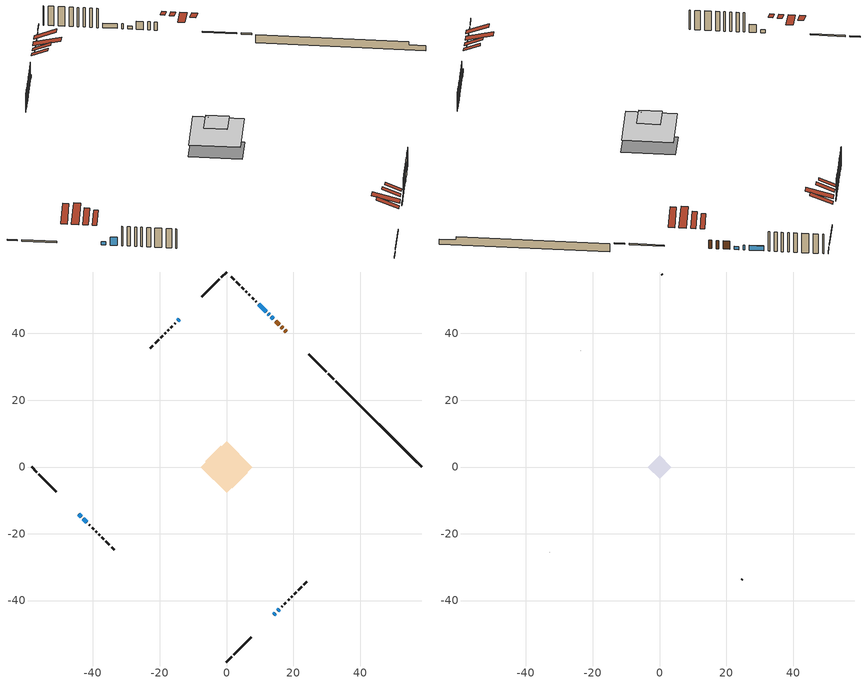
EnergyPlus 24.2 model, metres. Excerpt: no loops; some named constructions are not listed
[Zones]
conditioned space
 floor adiabatic (AdiabaticFloorConstruction): -7.77,0 0,7.77 7.77,0 0,-7.77 z3.2
 floor foundation (Slab1 construction): -6.41,1.77 -1.77,6.41 6.41,-1.77 1.77,-6.41 z-1.3
 wall outside (RimJoist1 construction): 0,-58.4 1.57,-56.83 / -58.4,0 -56.83,-1.57 / 0,58.4 -1.57,56.83 / 32.1,26.3 30.53,27.87 z0.76:1.06
 wall outside (RimJoist2 construction): 2.23,-56.18 7.47,-50.93 / -56.18,-2.23 -50.93,-7.47 / -2.23,56.18 -7.47,50.93 / 29.87,28.53 24.63,33.78 z0.76:1.06
 wall outside (AdiabaticWallConstruction 1): 17.9,40.51 17.45,40.95 / 16.8,41.61 16.42,41.99 / 15.76,42.64 14.73,43.67 z0.76:2.79
 wall outside (AdiabaticWallConstruction): 14.08,44.33 13.39,45.01 / -44.2,-14.2 -43.52,-14.89 z0.76:1.52; -14.2,44.2 -14.67,43.73 z0.76:1.42; -42.86,-15.54 -41.78,-16.62 z0.76:2.79; 12.74,45.67 12.52,45.88 / 11.86,46.54 9.63,48.77 z0.76:1.98; 14.2,-44.2 14.64,-43.77 z0.76:1.68; 15.29,-43.11 15.83,-42.57 z0.76:1.88
 wall outside (Wall1 construction): 16.49,-41.92 16.7,-41.7 / -41.13,-17.28 -40.91,-17.49 / -15.33,43.07 -15.54,42.86 / 8.98,49.43 8.76,49.64 z0.76:5.64
 wall outside (Wall2 construction): 17.36,-41.04 17.81,-40.59 / -40.25,-18.15 -39.8,-18.6 / -16.2,42.2 -16.65,41.75 / 8.11,50.3 7.66,50.75 z0.76:5.64
 wall outside (Wall3 construction): 18.47,-39.94 18.75,-39.65 / -39.15,-19.26 -38.86,-19.54 / -17.31,41.1 -17.59,40.81 / 7,51.4 6.71,51.69 z0.76:5.64
 wall outside (Wall4 construction): 19.41,-38.99 19.63,-38.77 / -38.2,-20.2 -37.98,-20.42 / -18.25,40.15 -18.47,39.93 / 6.06,52.35 5.83,52.57 z0.76:5.64
 wall outside (Wall5 construction): 20.29,-38.12 20.85,-37.55 / -37.32,-21.08 -36.76,-21.64 / -19.13,39.27 -19.7,38.71 / 5.18,53.23 4.61,53.79 z0.76:5.64
 wall outside (Wall6 construction): 21.51,-36.89 22.55,-35.85 / -36.1,-22.3 -35.06,-23.34 / -20.35,38.05 -21.39,37.01 / 3.95,54.45 2.92,55.49 z0.76:5.64
 wall outside (Wall7 construction): 23.21,-35.2 24.02,-34.38 / -34.41,-24 -33.59,-24.81 / -22.05,36.36 -22.87,35.54 / 2.26,56.14 1.44,56.96 z0.76:5.64
 wall foundation (FoundationWall1 construction): 32.76,25.65,-1.3 32.76,25.65,0.76 55.84,2.56,0.76 55.84,2.56,-0.05 58.4,0,-0.05 58.4,0,-1.3
 window (WindowConstruction): 14.08,44.33 13.39,45.01 z0.76:1.52
 window (WindowConstruction 1): -44.2,-14.2 -43.52,-14.89 z0.76:1.52
 window (WindowConstruction 2): -14.2,44.2 -14.67,43.73 z0.76:1.42
 window (WindowConstruction 3): -42.86,-15.54 -41.78,-16.62 z0.76:2.79
 window (WindowConstruction 6): 12.74,45.67 12.52,45.88 z0.76:1.98
 window (WindowConstruction 7): 14.2,-44.2 14.64,-43.77 z0.76:1.67
 window (WindowConstruction 4): 11.86,46.54 9.63,48.77 z0.76:1.98
 window (WindowConstruction 5): 15.29,-43.11 15.83,-42.57 z0.76:1.88
 door (Door): 17.9,40.51 17.45,40.95 z0.76:2.79
 door (Door 1): 16.79,41.61 16.42,41.99 z0.76:2.79
 door (Door 2): 15.76,42.64 14.73,43.67 z0.76:2.79
 ceiling adiabatic (AdiabaticFloorConstruction): 0,-7.77 7.77,0 0,7.77 -7.77,0 z3.2
 roof outside (Roof4 construction): 12.22,-46.19,5.64 9.4,-43.37,7.29 8.64,-44.14,7.29 11.45,-46.95,5.64; -46.19,-12.22,5.64 -43.37,-9.4,7.29 -44.14,-8.64,7.29 -46.95,-11.45,5.64; -12.22,46.19,5.64 -9.4,43.37,7.29 -8.64,44.14,7.29 -11.45,46.95,5.64; 19.88,38.52,5.64 17.07,35.71,7.29 17.83,34.95,7.29 20.64,37.76,5.64
 roof outside (Roof5 construction): 13.55,-44.86,5.64 11.06,-42.37,7.1 10.39,-43.04,7.1 12.87,-45.53,5.64; -44.86,-13.55,5.64 -42.37,-11.06,7.1 -43.04,-10.39,7.1 -45.53,-12.87,5.64; -13.55,44.86,5.64 -11.06,42.37,7.1 -10.39,43.04,7.1 -12.87,45.53,5.64; 18.55,39.85,5.64 16.06,37.36,7.1 16.74,36.69,7.1 19.23,39.18,5.64
attic - vented
 floor to conditioned space (Floor1 construction Reversed): -3.54,0 0,3.54 3.54,0 0,-3.54 z5.64
 floor to conditioned space (Floor2 construction Reversed): -2.64,0 0,2.64 2.64,0 0,-2.64 z5.64
 floor to conditioned space (Floor3 construction Reversed): -3.39,0 0,3.39 3.39,0 0,-3.39 z5.64
 wall outside (Wall8 construction): 24.68,-33.72 24.81,-33.59 / -32.93,-25.47 -32.8,-25.6 / -23.52,34.88 -23.65,34.75 / 0.78,57.62 0.66,57.75 z0.76:5.64
 roof outside (Roof1 construction): 9.05,-49.35,5.64 5.65,-45.95,7.64 4.73,-46.87,7.64 8.13,-50.28,5.64; -49.35,-9.05,5.64 -45.95,-5.65,7.64 -46.87,-4.73,7.64 -50.28,-8.13,5.64; -9.05,49.35,5.64 -5.65,45.95,7.64 -4.73,46.87,7.64 -8.13,50.28,5.64; 23.05,35.35,5.64 19.65,31.95,7.64 20.57,31.03,7.64 23.97,34.43,5.64
 roof outside (Roof2 construction): 10.8,-47.61,5.64 6.56,-43.37,7.13 5.47,-44.46,7.13 9.71,-48.7,5.64; -47.61,-10.8,5.64 -43.37,-6.56,7.13 -44.46,-5.47,7.13 -48.7,-9.71,5.64; -10.8,47.61,5.64 -6.56,43.37,7.13 -5.47,44.46,7.13 -9.71,48.7,5.64; 21.3,37.1,5.64 17.07,32.87,7.13 18.16,31.78,7.13 22.39,36.01,5.64
[Material] Roughness=Rough; Thermal Absorptance=0.9
Name | Thickness {m} | Conductivity {W/m-K} | Density {kg/m3} | Specific Heat {J/kg-K} | Solar Absorptance | Visible Absorptance
ceiling loosefill ins | 0.0846667 | 0.0480833 | 16.02 | 1046.75 | 0.7 | 0.7
ceiling loosefill ins 1 | 0.254 | 0.0480833 | 16.02 | 1046.75 | 0.7 | 0.7
ceiling stud and cavity | 0.1397 | 0.0937792 | 65.682 | 1177.47 | 0.7 | 0.7
ceiling stud and cavity 1 | 0.1397 | 0.100938 | 65.682 | 1177.47 | 0.7 | 0.7
ceiling stud and cavity 2 | 0.1397 | 0.367297 | 65.682 | 1177.47 | 0.7 | 0.7
gypsum board | 0.0127 | 0.160291 | 801 | 837.4 | 0.6 | 0.6
[Construction]
Floor1 construction: ceiling loosefill ins, ceiling stud and cavity, gypsum board
Floor2 construction: ceiling loosefill ins, ceiling stud and cavity 1, gypsum board
Floor3 construction: ceiling loosefill ins 1, ceiling stud and cavity 2, gypsum board
[EnergyManagementSystem:Program]
component_loads_program: Set loads_htg_walls = 0; Set loads_htg_rim_joists = 0; Set loads_htg_foundation_walls = 0; Set loads_htg_floors = 0; Set loads_htg_slabs = 0; Set loads_htg_ceilings = 0; Set loads_htg_roofs = 0; Set loads_htg_windows_conduction = 0; Set loads_htg_windows_solar = 0; Set loads_htg_doors = 0; Set loads_htg_skylights_conduction = 0; Set loads_htg_skylights_solar = 0; Set loads_htg_internal_mass = 0; Set loads_htg_intgains = 0; Set loads_htg_lighting = 0; Set loads_htg_infil = 0; Set loads_htg_mechvent = 0; Set loads_htg_natvent = 0; Set loads_htg_whf = 0; Set loads_htg_ducts = 0; Set loads_clg_walls = 0; Set loads_clg_rim_joists = 0; Set loads_clg_foundation_walls = 0; Set loads_clg_floors = 0; Set loads_clg_slabs = 0; Set loads_clg_ceilings = 0; Set loads_clg_roofs = 0; Set loads_clg_windows_conduction = 0; Set loads_clg_windows_solar = 0; Set loads_clg_doors = 0; Set loads_clg_skylights_conduction = 0; Set loads_clg_skylights_solar = 0; Set loads_clg_internal_mass = 0; Set loads_clg_intgains = 0; Set loads_clg_lighting = 0; Set loads_clg_infil = 0; Set loads_clg_mechvent = 0; Set loads_clg_natvent = 0; Set loads_clg_whf = 0; Set loads_clg_ducts = 0; Set hr_walls = 0; Set hr_walls = hr_walls + s_conv_23 + s_ig_23 + s_sol_23 + s_lgt_23 + s_surf_23; Set hr_walls = hr_walls + s_conv_24 + s_ig_24 + s_sol_24 + s_lgt_24 + s_surf_24; Set hr_walls = hr_walls + s_conv_25 + s_ig_25 + s_sol_25 + s_lgt_25 + s_surf_25; Set hr_walls = hr_walls + s_conv_26 + s_ig_26 + s_sol_26 + s_lgt_26 + s_surf_26; Set hr_walls = hr_walls + s_conv_27 + s_ig_27 + s_sol_27 + s_lgt_27 + s_surf_27; Set hr_walls = hr_walls + s_conv_28 + s_ig_28 + s_sol_28 + s_lgt_28 + s_surf_28; Set hr_walls = hr_walls + s_conv_29 + s_ig_29 + s_sol_29 + s_lgt_29 + s_surf_29; Set hr_walls = hr_walls + s_conv_30 + s_ig_30 + s_sol_30 + s_lgt_30 + s_surf_30; Set hr_walls = hr_walls + s_conv_31 + s_ig_31 + s_sol_31 + s_lgt_31 + s_surf_31; Set hr_walls = hr_walls + s_conv_32 + s_ig_32 + s_sol_32 + s_lgt_32 + s_surf_32; Set hr_walls = hr_walls + s_conv_33 + s_ig_33 + s_sol_33 + s_lgt_33 + s_surf_33; Set hr_walls = hr_walls + s_conv_34 + s_ig_34 + s_sol_34 + s_lgt_34 + s_surf_34; Set hr_walls = hr_walls + s_conv_35 + s_ig_35 + s_sol_35 + s_lgt_35 + s_surf_35; Set hr_walls = hr_walls + s_conv_36 + s_ig_36 + s_sol_36 + s_lgt_36 + s_surf_36; Set hr_walls = hr_walls + s_conv_37 + s_ig_37 + s_sol_37 + s_lgt_37 + s_surf_37; Set hr_walls = hr_walls + s_conv_38 + s_ig_38 + s_sol_38 + s_lgt_38 + s_surf_38; Set hr_walls = hr_walls + s_conv_39 + s_ig_39 + s_sol_39 + s_lgt_39 + s_surf_39; Set hr_walls = hr_walls + s_conv_40 + s_ig_40 + s_sol_40 + s_lgt_40 + s_surf_40; Set hr_walls = hr_walls + s_conv_41 + s_ig_41 + s_sol_41 + s_lgt_41 + s_surf_41; Set hr_walls = hr_walls + s_conv_42 + s_ig_42 + s_sol_42 + s_lgt_42 + s_surf_42; Set hr_walls = hr_walls + s_conv_43 + s_ig_43 + s_sol_43 + s_lgt_43 + s_surf_43; Set hr_walls = hr_walls + s_conv_44 + s_ig_44 + s_sol_44 + s_lgt_44 + s_surf_44; Set hr_walls = hr_walls + s_conv_45 + s_ig_45 + s_sol_45 + s_lgt_45 + s_surf_45; Set hr_walls = hr_walls + s_conv_46 + s_ig_46 + s_sol_46 + s_lgt_46 + s_surf_46; Set hr_walls = hr_walls + s_conv_47 + s_ig_47 + s_sol_47 + s_lgt_47 + s_surf_47; Set hr_walls = hr_walls + s_conv_48 + s_ig_48 + s_sol_48 + s_lgt_48 + s_surf_48; Set hr_walls = hr_walls + s_conv_49 + s_ig_49 + s_sol_49 + s_lgt_49 + s_surf_49; Set hr_walls = hr_walls + s_conv_50 + s_ig_50 + s_sol_50 + s_lgt_50 + s_surf_50; Set hr_rim_joists = 0; Set hr_rim_joists = hr_rim_joists + s_conv_6 + s_ig_6 + s_sol_6 + s_lgt_6 + s_surf_6; Set hr_rim_joists = hr_rim_joists + s_conv_7 + s_ig_7 + s_sol_7 + s_lgt_7 + s_surf_7; Set hr_rim_joists = hr_rim_joists + s_conv_8 + s_ig_8 + s_sol_8 + s_lgt_8 + s_surf_8; Set hr_rim_joists = hr_rim_joists + s_conv_9 + s_ig_9 + s_sol_9 + s_lgt_9 + s_surf_9; Set hr_rim_joists = hr_rim_joists + s_conv_10 + s_ig_10 + s_sol_10 + s_lgt_10 + s_surf_10; Set hr_rim_joists = hr_rim_joists + s_conv_11 + s_ig_11 + s_sol_11 + s_lgt_11 + s_surf_11; Set hr_rim_joists = hr_rim_joists + s_conv_12 + s_ig_12 + s_sol_12 + s_lgt_12 + s_surf_12; Set hr_rim_joists = hr_rim_joists + s_conv_13 + s_ig_13 + s_sol_13 + s_lgt_13 + s_surf_13; Set hr_foundation_walls = 0; Set hr_foundation_walls = hr_foundation_walls + s_conv_3 + s_ig_3 + s_sol_3 + s_lgt_3 + s_surf_3; Set hr_floors = 0; Set hr_slabs = 0; Set hr_slabs = hr_slabs + s_conv_22 + s_ig_22 + s_sol_22 + s_lgt_22 + s_surf_22; Set hr_ceilings = 0; Set hr_ceilings = hr_ceilings + s_conv + s_ig + s_sol + s_lgt + s_surf; Set hr_ceilings = hr_ceilings + s_conv_1 + s_ig_1 + s_sol_1 + s_lgt_1 + s_surf_1; Set hr_ceilings = hr_ceilings + s_conv_2 + s_ig_2 + s_sol_2 + s_lgt_2 + s_surf_2; Set hr_roofs = 0; Set hr_roofs = hr_roofs + s_conv_14 + s_ig_14 + s_sol_14 + s_lgt_14 + s_surf_14; Set hr_roofs = hr_roofs + s_conv_15 + s_ig_15 + s_sol_15 + s_lgt_15 + s_surf_15; Set hr_roofs = hr_roofs + s_conv_16 + s_ig_16 + s_sol_16 + s_lgt_16 + s_surf_16; Set hr_roofs = hr_roofs + s_conv_17 + s_ig_17 + s_sol_17 + s_lgt_17 + s_surf_17; Set hr_roofs = hr_roofs + s_conv_18 + s_ig_18 + s_sol_18 + s_lgt_18 + s_surf_18; Set hr_roofs = hr_roofs + s_conv_19 + s_ig_19 + s_sol_19 + s_lgt_19 + s_surf_19; Set hr_roofs = hr_roofs + s_conv_20 + s_ig_20 + s_sol_20 + s_lgt_20 + s_surf_20; Set hr_roofs = hr_roofs + s_conv_21 + s_ig_21 + s_sol_21 + s_lgt_21 + s_surf_21; Set hr_windows_conduction = 0; Set hr_windows_conduction = hr_windows_conduction + ss_conv_3; Set hr_windows_conduction = hr_windows_conduction + ss_ig_3; Set hr_windows_conduction = hr_windows_conduction + ss_surf_3; Set hr_windows_conduction = hr_windows_conduction + ss_conv_4; Set hr_windows_conduction = hr_windows_conduction + ss_ig_4; Set hr_windows_conduction = hr_windows_conduction + ss_surf_4; Set hr_windows_conduction = hr_windows_conduction + ss_conv_5; Set hr_windows_conduction = hr_windows_conduction + ss_ig_5; Set hr_windows_conduction = hr_windows_conduction + ss_surf_5; Set hr_windows_conduction = hr_windows_conduction + ss_conv_6; Set hr_windows_conduction = hr_windows_conduction + ss_ig_6; Set hr_windows_conduction = hr_windows_conduction + ss_surf_6; Set hr_windows_conduction = hr_windows_conduction + ss_conv_7; Set hr_windows_conduction = hr_windows_conduction + ss_ig_7; Set hr_windows_conduction = hr_windows_conduction + ss_surf_7; Set hr_windows_conduction = hr_windows_conduction + ss_conv_8; Set hr_windows_conduction = hr_windows_conduction + ss_ig_8; Set hr_windows_conduction = hr_windows_conduction + ss_surf_8; Set hr_windows_conduction = hr_windows_conduction + ss_conv_9; Set hr_windows_conduction = hr_windows_conduction + ss_ig_9; Set hr_windows_conduction = hr_windows_conduction + ss_surf_9; Set hr_windows_conduction = hr_windows_conduction + ss_conv_10; Set hr_windows_conduction = hr_windows_conduction + ss_ig_10; Set hr_windows_conduction = hr_windows_conduction + ss_surf_10; Set hr_windows_solar = 0; Set hr_windows_solar = hr_windows_solar - ss_trans_in * ZoneTimestep * 3600 + ss_back_out * ZoneTimestep * 3600 + ss_trans_out * ZoneTimestep * 3600; Set hr_windows_solar = hr_windows_solar - ss_trans_in_1 * ZoneTimestep * 3600 + ss_back_out_1 * ZoneTimestep * 3600 + ss_trans_out_1 * ZoneTimestep * 3600; Set hr_windows_solar = hr_windows_solar - ss_trans_in_2 * ZoneTimestep * 3600 + ss_back_out_2 * ZoneTimestep * 3600 + ss_trans_out_2 * ZoneTimestep * 3600; Set hr_windows_solar = hr_windows_solar - ss_trans_in_3 * ZoneTimestep * 3600 + ss_back_out_3 * ZoneTimestep * 3600 + ss_trans_out_3 * ZoneTimestep * 3600; Set hr_windows_solar = hr_windows_solar - ss_trans_in_4 * ZoneTimestep * 3600 + ss_back_out_4 * ZoneTimestep * 3600 + ss_trans_out_4 * ZoneTimestep * 3600; Set hr_windows_solar = hr_windows_solar - ss_trans_in_5 * ZoneTimestep * 3600 + ss_back_out_5 * ZoneTimestep * 3600 + ss_trans_out_5 * ZoneTimestep * 3600; Set hr_windows_solar = hr_windows_solar - ss_trans_in_6 * ZoneTimestep * 3600 + ss_back_out_6 * ZoneTimestep * 3600 + ss_trans_out_6 * ZoneTimestep * 3600; Set hr_windows_solar = hr_windows_solar - ss_trans_in_7 * ZoneTimestep * 3600 + ss_back_out_7 * ZoneTimestep * 3600 + ss_trans_out_7 * ZoneTimestep * 3600; Set hr_doors = 0; Set hr_doors = hr_doors + ss_sol; Set hr_doors = hr_doors + ss_lgt; Set hr_doors = hr_doors + ss_conv; Set hr_doors = hr_doors + ss_ig; Set hr_doors = hr_doors + ss_surf; Set hr_doors = hr_doors + ss_sol_1; Set hr_doors = hr_doors + ss_lgt_1; Set hr_doors = hr_doors + ss_conv_1; Set hr_doors = hr_doors + ss_ig_1; Set hr_doors = hr_doors + ss_surf_1; Set hr_doors = hr_doors + ss_sol_2; Set hr_doors = hr_doors + ss_lgt_2; Set hr_doors = hr_doors + ss_conv_2; Set hr_doors = hr_doors + ss_ig_2; Set hr_doors = hr_doors + ss_surf_2; Set hr_skylights_conduction = 0; Set hr_skylights_solar = 0; Set hr_internal_mass = 0; Set hr_internal_mass = hr_internal_mass + s_conv_4 + s_ig_4 + s_sol_4 + s_lgt_4 + s_surf_4; Set hr_internal_mass = hr_internal_mass + s_conv_5 + s_ig_5 + s_sol_5 + s_lgt_5 + s_surf_5; Set hr_internal_mass = hr_internal_mass + im_conv + im_ig + im_sol + im_lgt + im_surf; Set hr_internal_mass = hr_internal_mass + im_conv_1 + im_ig_1 + im_sol_1 + im_lgt_1 + im_surf_1; Set hr_intgains = 0; Set hr_intgains = hr_intgains - ig_ee_conv - ig_ee_rad - ig_ee_conv_1 - ig_ee_rad_1 - ig_ee_conv_2 - ig_ee_rad_2 - ig_ee_conv_3 - ig_ee_rad_3 - ig_ee_conv_4 - ig_ee_rad_4 - ig_ee_conv_5 - ig_ee_rad_5 - ig_ee_conv_6 - ig_ee_rad_6 - ig_oe_conv - ig_oe_rad - ig_oe_conv_1 - ig_oe_rad_1 - ig_oe_conv_2 - ig_oe_rad_2 - ig_oe_conv_3 - ig_oe_rad_3 - ig_oe_conv_4 - ig_oe_rad_4 - ig_ppl_conv - ig_ppl_rad; Set hr_lighting = 0; Set hr_lighting = hr_lighting - ig_lgt_conv - ig_lgt_rad - ig_lgt_vis; Set hr_infil = 0; Set hr_infil = hr_infil - airflow_gain + airflow_loss; Set hr_natvent = 0; Set hr_natvent = hr_natvent - airflow_gain_1 + airflow_loss_1; Set hr_whf = 0; Set hr_whf = hr_whf - airflow_gain_2 + airflow_loss_2; Set hr_mechvent = 0; Set hr_mechvent = hr_mechvent - mv_conv - mv_rad - mv_conv_1 - mv_rad_1 - mv_conv_2 - mv_rad_2 - mv_conv_3 - mv_rad_3 - mv_conv_4 - mv_rad_4 - mv_conv_5 - mv_rad_5; Set hr_ducts = 0; Set hr_intgains = hr_intgains + dhw_loss * (1.0*(1-dhw_rtf) + 1.0*dhw_rtf); Set htg_mode = 0; Set clg_mode = 0; If (htg_load_cond > 0); Set htg_mode = 1.0; ElseIf (clg_load_cond > 0); Set clg_mode = 0.0; Else; Set htg_season = 0; Set clg_season = 0; If ((DayOfYear >= 1) && (DayOfYear <= 365)); Set clg_season = 1; EndIf; If ((DayOfYear >= 1) && (DayOfYear <= 365)); Set htg_season = 1; EndIf; If ((airflow_gain_1 <> 0) || (airflow_loss_1 <> 0)) && (clg_season == 1); Set clg_mode = 0.0; ElseIf ((airflow_gain_2 <> 0) || (airflow_loss_2 <> 0)) && (clg_season == 1); Set clg_mode = 0.0; Else; Set Tmid_setpoint = (htg_sp_s_1 + clg_sp_s_1) / 2; If (tin_s_1 > Tmid_setpoint) && (clg_season == 1); Set clg_mode = 0.0; ElseIf (tin_s_1 < Tmid_setpoint) && (htg_season == 1); Set htg_mode = 1.0; EndIf; EndIf; EndIf; Set loads_htg_walls = loads_htg_walls + (hr_walls * htg_mode * 1); Set loads_htg_rim_joists = loads_htg_rim_joists + (hr_rim_joists * htg_mode * 1); Set loads_htg_foundation_walls = loads_htg_foundation_walls + (hr_foundation_walls * htg_mode * 1); Set loads_htg_floors = loads_htg_floors + (hr_floors * htg_mode * 1); Set loads_htg_slabs = loads_htg_slabs + (hr_slabs * htg_mode * 1); Set loads_htg_ceilings = loads_htg_ceilings + (hr_ceilings * htg_mode * 1); Set loads_htg_roofs = loads_htg_roofs + (hr_roofs * htg_mode * 1); Set loads_htg_windows_conduction = loads_htg_windows_conduction + (hr_windows_conduction * htg_mode * 1); Set loads_htg_windows_solar = loads_htg_windows_solar + (hr_windows_solar * htg_mode * 1); Set loads_htg_doors = loads_htg_doors + (hr_doors * htg_mode * 1); Set loads_htg_skylights_conduction = loads_htg_skylights_conduction + (hr_skylights_conduction * htg_mode * 1); Set loads_htg_skylights_solar = loads_htg_skylights_solar + (hr_skylights_solar * htg_mode * 1); Set loads_htg_internal_mass = loads_htg_internal_mass + (hr_internal_mass * htg_mode * 1); Set loads_htg_intgains = loads_htg_intgains + (hr_intgains * htg_mode * 1); Set loads_htg_lighting = loads_htg_lighting + (hr_lighting * htg_mode * 1); Set loads_htg_infil = loads_htg_infil + (hr_infil * htg_mode * 1); Set loads_htg_mechvent = loads_htg_mechvent + (hr_mechvent * htg_mode * 1); Set loads_htg_natvent = loads_htg_natvent + (hr_natvent * htg_mode * 1); Set loads_htg_whf = loads_htg_whf + (hr_whf * htg_mode * 1); Set loads_htg_ducts = loads_htg_ducts + (hr_ducts * htg_mode * 1); Set loads_clg_walls = loads_clg_walls + (-hr_walls * clg_mode * 1); Set loads_clg_rim_joists = loads_clg_rim_joists + (-hr_rim_joists * clg_mode * 1); Set loads_clg_foundation_walls = loads_clg_foundation_walls + (-hr_foundation_walls * clg_mode * 1); Set loads_clg_floors = loads_clg_floors + (-hr_floors * clg_mode * 1); Set loads_clg_slabs = loads_clg_slabs + (-hr_slabs * clg_mode * 1); Set loads_clg_ceilings = loads_clg_ceilings + (-hr_ceilings * clg_mode * 1); Set loads_clg_roofs = loads_clg_roofs + (-hr_roofs * clg_mode * 1); Set loads_clg_windows_conduction = loads_clg_windows_conduction + (-hr_windows_conduction * clg_mode * 1); Set loads_clg_windows_solar = loads_clg_windows_solar + (-hr_windows_solar * clg_mode * 1); Set loads_clg_doors = loads_clg_doors + (-hr_doors * clg_mode * 1); Set loads_clg_skylights_conduction = loads_clg_skylights_conduction + (-hr_skylights_conduction * clg_mode * 1); Set loads_clg_skylights_solar = loads_clg_skylights_solar + (-hr_skylights_solar * clg_mode * 1); Set loads_clg_internal_mass = loads_clg_internal_mass + (-hr_internal_mass * clg_mode * 1); Set loads_clg_intgains = loads_clg_intgains + (-hr_intgains * clg_mode * 1); Set loads_clg_lighting = loads_clg_lighting + (-hr_lighting * clg_mode * 1); Set loads_clg_infil = loads_clg_infil + (-hr_infil * clg_mode * 1); Set loads_clg_mechvent = loads_clg_mechvent + (-hr_mechvent * clg_mode * 1); Set loads_clg_natvent = loads_clg_natvent + (-hr_natvent * clg_mode * 1); Set loads_clg_whf = loads_clg_whf + (-hr_whf * clg_mode * 1); Set loads_clg_ducts = loads_clg_ducts + (-hr_ducts * clg_mode * 1)
[EnergyManagementSystem:OutputVariable] Type of Data in Variable=Summed; Update Frequency=ZoneTimestep
Name | EMS Variable | EMS Program or Subroutine | Units
loads_clg_rim_joists_annual_outvar; Energy Management System Output Variable 28 | loads_clg_rim_joists | component_loads_program | J
loads_clg_foundation_walls_annual_outvar; Energy Management System Output Variable 29 | loads_clg_foundation_walls | component_loads_program | J
loads_clg_doors_annual_outvar; Energy Management System Output Variable 30 | loads_clg_doors | component_loads_program | J
loads_clg_windows_conduction_annual_outvar; Energy Management System Output Variable 31 | loads_clg_windows_conduction | component_loads_program | J
loads_clg_windows_solar_annual_outvar; Energy Management System Output Variable 32 | loads_clg_windows_solar | component_loads_program | J
loads_clg_skylights_conduction_annual_outvar; Energy Management System Output Variable 33 | loads_clg_skylights_conduction | component_loads_program | J
loads_clg_skylights_solar_annual_outvar; Energy Management System Output Variable 34 | loads_clg_skylights_solar | component_loads_program | J
loads_clg_floors_annual_outvar; Energy Management System Output Variable 35 | loads_clg_floors | component_loads_program | J
loads_clg_slabs_annual_outvar; Energy Management System Output Variable 36 | loads_clg_slabs | component_loads_program | J
loads_clg_internal_mass_annual_outvar; Energy Management System Output Variable 37 | loads_clg_internal_mass | component_loads_program | J
loads_clg_infil_annual_outvar; Energy Management System Output Variable 38 | loads_clg_infil | component_loads_program | J
loads_clg_natvent_annual_outvar; Energy Management System Output Variable 39 | loads_clg_natvent | component_loads_program | J
loads_clg_mechvent_annual_outvar; Energy Management System Output Variable 40 | loads_clg_mechvent | component_loads_program | J
loads_clg_whf_annual_outvar; Energy Management System Output Variable 41 | loads_clg_whf | component_loads_program | J
loads_clg_ducts_annual_outvar; Energy Management System Output Variable 42 | loads_clg_ducts | component_loads_program | J
loads_clg_intgains_annual_outvar; Energy Management System Output Variable 43 | loads_clg_intgains | component_loads_program | J
loads_clg_lighting_annual_outvar; Energy Management System Output Variable 44 | loads_clg_lighting | component_loads_program | J
loads_htg_tot_annual_outvar; Energy Management System Output Variable 1; Energy Management System Output Variable 45 | loads_htg_tot | total_loads_program | J
loads_clg_tot_annual_outvar; Energy Management System Output Variable 2; Energy Management System Output Variable 46 | loads_clg_tot | total_loads_program | J
Energy Management System Output Variable 3 | htg_unmet_hours | unmet_hours_program | hr
Energy Management System Output Variable 4 | clg_unmet_hours | unmet_hours_program | hr
Energy Management System Output Variable 5 | loads_htg_roofs | component_loads_program | J
Energy Management System Output Variable 6 | loads_htg_ceilings | component_loads_program | J
Energy Management System Output Variable 7 | loads_htg_walls | component_loads_program | J
Energy Management System Output Variable 8 | loads_htg_rim_joists | component_loads_program | J
Energy Management System Output Variable 9 | loads_htg_foundation_walls | component_loads_program | J
Energy Management System Output Variable 10 | loads_htg_doors | component_loads_program | J
Energy Management System Output Variable 11 | loads_htg_windows_conduction | component_loads_program | J
Energy Management System Output Variable 12 | loads_htg_windows_solar | component_loads_program | J
Energy Management System Output Variable 13 | loads_htg_skylights_conduction | component_loads_program | J
Energy Management System Output Variable 14 | loads_htg_skylights_solar | component_loads_program | J
Energy Management System Output Variable 15 | loads_htg_floors | component_loads_program | J
Energy Management System Output Variable 16 | loads_htg_slabs | component_loads_program | J
Energy Management System Output Variable 17 | loads_htg_internal_mass | component_loads_program | J
Energy Management System Output Variable 18 | loads_htg_infil | component_loads_program | J
Energy Management System Output Variable 19 | loads_htg_natvent | component_loads_program | J
Energy Management System Output Variable 20 | loads_htg_mechvent | component_loads_program | J
Energy Management System Output Variable 21 | loads_htg_whf | component_loads_program | J
Energy Management System Output Variable 22 | loads_htg_ducts | component_loads_program | J
Energy Management System Output Variable 23 | loads_htg_intgains | component_loads_program | J
Energy Management System Output Variable 24 | loads_htg_lighting | component_loads_program | J
Energy Management System Output Variable 25 | loads_clg_roofs | component_loads_program | J
Energy Management System Output Variable 26 | loads_clg_ceilings | component_loads_program | J
Energy Management System Output Variable 27 | loads_clg_walls | component_loads_program | J
[Schedule:Day:Interval]
interior lighting schedule day: No, 01:00, 0.108182, 04:00, 0.0901515, 05:00, 0.0991667, 06:00, 0.162273, 07:00, 0.270455, 08:00, 0.342576, 10:00, 0.369621, 11:00, 0.351591, 12:00, 0.333561, 13:00, 0.324545, 14:00, 0.31553, 15:00, 0.333561, 16:00, 0.369621, 17:00, 0.450758, 18:00, 0.585985, 19:00, 0.775303, 20:00, 0.955606, 21:00, 0.991667, 22:00, 0.712197, 23:00, 0.360606, 24:00, 0.162273
interior lighting schedule day 1: No, 01:00, 0.100909, 04:00, 0.0840909, 05:00, 0.0925, 06:00, 0.151364, 07:00, 0.252273, 08:00, 0.319545, 10:00, 0.344773, 11:00, 0.327955, 12:00, 0.311136, 13:00, 0.302727, 14:00, 0.294318, 15:00, 0.311136, 16:00, 0.344773, 17:00, 0.420455, 18:00, 0.546591, 19:00, 0.723182, 20:00, 0.891364, 21:00, 0.925, 22:00, 0.664318, 23:00, 0.336364, 24:00, 0.151364
interior lighting schedule day 2: No, 01:00, 0.0927273, 04:00, 0.0772727, 05:00, 0.085, 06:00, 0.139091, 07:00, 0.231818, 08:00, 0.293636, 10:00, 0.316818, 11:00, 0.301364, 12:00, 0.285909, 13:00, 0.278182, 14:00, 0.270455, 15:00, 0.285909, 16:00, 0.316818, 17:00, 0.386364, 18:00, 0.502273, 19:00, 0.664545, 20:00, 0.819091, 21:00, 0.85, 22:00, 0.610455, 23:00, 0.309091, 24:00, 0.139091
interior lighting schedule day 3: No, 01:00, 0.0845455, 04:00, 0.0704545, 05:00, 0.0775, 06:00, 0.126818, 07:00, 0.211364, 08:00, 0.267727, 10:00, 0.288864, 11:00, 0.274773, 12:00, 0.260682, 13:00, 0.253636, 14:00, 0.246591, 15:00, 0.260682, 16:00, 0.288864, 17:00, 0.352273, 18:00, 0.457955, 19:00, 0.605909, 20:00, 0.746818, 21:00, 0.775, 22:00, 0.556591, 23:00, 0.281818, 24:00, 0.126818
interior lighting schedule day 4: No, 01:00, 0.0763636, 04:00, 0.0636364, 05:00, 0.07, 06:00, 0.114545, 07:00, 0.190909, 08:00, 0.241818, 10:00, 0.260909, 11:00, 0.248182, 12:00, 0.235455, 13:00, 0.229091, 14:00, 0.222727, 15:00, 0.235455, 16:00, 0.260909, 17:00, 0.318182, 18:00, 0.413636, 19:00, 0.547273, 20:00, 0.674545, 21:00, 0.7, 22:00, 0.502727, 23:00, 0.254545, 24:00, 0.114545
interior lighting schedule day 5: No, 01:00, 0.0727273, 04:00, 0.0606061, 05:00, 0.0666667, 06:00, 0.109091, 07:00, 0.181818, 08:00, 0.230303, 10:00, 0.248485, 11:00, 0.236364, 12:00, 0.224242, 13:00, 0.218182, 14:00, 0.212121, 15:00, 0.224242, 16:00, 0.248485, 17:00, 0.30303, 18:00, 0.393939, 19:00, 0.521212, 20:00, 0.642424, 21:00, 0.666667, 22:00, 0.478788, 23:00, 0.242424, 24:00, 0.109091
interior lighting schedule day 6: No, 01:00, 0.0745455, 04:00, 0.0621212, 05:00, 0.0683333, 06:00, 0.111818, 07:00, 0.186364, 08:00, 0.236061, 10:00, 0.254697, 11:00, 0.242273, 12:00, 0.229848, 13:00, 0.223636, 14:00, 0.217424, 15:00, 0.229848, 16:00, 0.254697, 17:00, 0.310606, 18:00, 0.403788, 19:00, 0.534242, 20:00, 0.658485, 21:00, 0.683333, 22:00, 0.490758, 23:00, 0.248485, 24:00, 0.111818
interior lighting schedule day 7: No, 01:00, 0.08, 04:00, 0.0666667, 05:00, 0.0733333, 06:00, 0.12, 07:00, 0.2, 08:00, 0.253333, 10:00, 0.273333, 11:00, 0.26, 12:00, 0.246667, 13:00, 0.24, 14:00, 0.233333, 15:00, 0.246667, 16:00, 0.273333, 17:00, 0.333333, 18:00, 0.433333, 19:00, 0.573333, 20:00, 0.706667, 21:00, 0.733333, 22:00, 0.526667, 23:00, 0.266667, 24:00, 0.12
interior lighting schedule day 8: No, 01:00, 0.0890909, 04:00, 0.0742424, 05:00, 0.0816667, 06:00, 0.133636, 07:00, 0.222727, 08:00, 0.282121, 10:00, 0.304394, 11:00, 0.289545, 12:00, 0.274697, 13:00, 0.267273, 14:00, 0.259848, 15:00, 0.274697, 16:00, 0.304394, 17:00, 0.371212, 18:00, 0.482576, 19:00, 0.638485, 20:00, 0.78697, 21:00, 0.816667, 22:00, 0.586515, 23:00, 0.29697, 24:00, 0.133636
interior lighting schedule day 9: No, 01:00, 0.0972727, 04:00, 0.0810606, 05:00, 0.0891667, 06:00, 0.145909, 07:00, 0.243182, 08:00, 0.30803, 10:00, 0.332348, 11:00, 0.316136, 12:00, 0.299924, 13:00, 0.291818, 14:00, 0.283712, 15:00, 0.299924, 16:00, 0.332348, 17:00, 0.405303, 18:00, 0.526894, 19:00, 0.697121, 20:00, 0.859242, 21:00, 0.891667, 22:00, 0.640379, 23:00, 0.324242, 24:00, 0.145909
interior lighting schedule day 10: No, 01:00, 0.105455, 04:00, 0.0878788, 05:00, 0.0966667, 06:00, 0.158182, 07:00, 0.263636, 08:00, 0.333939, 10:00, 0.360303, 11:00, 0.342727, 12:00, 0.325152, 13:00, 0.316364, 14:00, 0.307576, 15:00, 0.325152, 16:00, 0.360303, 17:00, 0.439394, 18:00, 0.571212, 19:00, 0.755758, 20:00, 0.931515, 21:00, 0.966667, 22:00, 0.694242, 23:00, 0.351515, 24:00, 0.158182
interior lighting schedule day 11: No, 01:00, 0.109091, 04:00, 0.0909091, 05:00, 0.1, 06:00, 0.163636, 07:00, 0.272727, 08:00, 0.345455, 10:00, 0.372727, 11:00, 0.354545, 12:00, 0.336364, 13:00, 0.327273, 14:00, 0.318182, 15:00, 0.336364, 16:00, 0.372727, 17:00, 0.454545, 18:00, 0.590909, 19:00, 0.781818, 20:00, 0.963636, 21:00, 1, 22:00, 0.718182, 23:00, 0.363636, 24:00, 0.163636
interior lighting schedule default day; occupants schedule default day; clothes dryer schedule default day; cooking range schedule default day; mech vent bath fan 0 schedule default day; mech vent range fan 0 schedule default day; misc plug loads schedule default day; general water use schedule default day; clothes dryer exhaust 0 schedule default day; cooling season schedule day; cooling season schedule day 2; cooling season schedule default day; exterior lighting schedule default day; natural vent schedule default day: No, 24:00, 0
occupants schedule day: No, 05:00, 0.426829, 06:00, 0.719512, 07:00, 1, 08:00, 0.670732, 09:00, 0.329268, 14:00, 0.170732, 15:00, 0.231707, 16:00, 0.329268, 17:00, 0.5, 18:00, 0.670732, 19:00, 0.829268, 21:00, 1, 22:00, 0.853659, 23:00, 0.646341, 24:00, 0.426829
clothes dryer schedule day; clothes dryer exhaust 0 schedule day: No, 01:00, 0.123457, 02:00, 0.0740741, 03:00, 0.0493827, 04:00, 0.0246914, 05:00, 0.0493827, 06:00, 0.0740741, 07:00, 0.197531, 08:00, 0.395062, 09:00, 0.592593, 10:00, 0.839506, 11:00, 0.962963, 12:00, 1, 13:00, 0.91358, 14:00, 0.82716, 15:00, 0.716049, 16:00, 0.753086, 17:00, 0.679012, 18:00, 0.666667, 20:00, 0.62963, 21:00, 0.641975, 22:00, 0.666667, 23:00, 0.54321, 24:00, 0.296296
cooking range schedule day: No, 05:00, 0.0597015, 06:00, 0.11194, 07:00, 0.171642, 08:00, 0.291045, 11:00, 0.343284, 12:00, 0.402985, 13:00, 0.462687, 14:00, 0.343284, 15:00, 0.291045, 16:00, 0.402985, 17:00, 0.567164, 18:00, 1, 19:00, 0.850746, 20:00, 0.432836, 21:00, 0.291045, 22:00, 0.231343, 23:00, 0.171642, 24:00, 0.11194
mech vent bath fan 0 schedule day: No, 07:00, 0, 08:00, 1, 09:00, 0.2, 24:00, 0
mech vent range fan 0 schedule day: No, 18:00, 0, 19:00, 1, 20:00, 0.2, 24:00, 0
misc plug loads schedule day: No, 06:00, 0.705882, 07:00, 0.745098, 08:00, 0.803922, 15:00, 0.823529, 16:00, 0.862745, 17:00, 0.921569, 18:00, 0.980392, 19:00, 1, 20:00, 0.980392, 21:00, 0.941176, 22:00, 0.862745, 23:00, 0.784314, 24:00, 0.72549
general water use schedule day: No, 01:00, 0.315068, 03:00, 0.287671, 04:00, 0.342466, 05:00, 0.369863, 06:00, 0.520548, 07:00, 0.60274, 08:00, 0.534247, 10:00, 0.506849, 11:00, 0.465753, 14:00, 0.479452, 15:00, 0.534247, 16:00, 0.589041, 17:00, 0.69863, 18:00, 0.876712, 19:00, 0.890411, 20:00, 0.986301, 21:00, 1, 22:00, 0.863014, 23:00, 0.616438, 24:00, 0.465753
cooling season schedule day 1: No, 24:00, 1
exterior lighting schedule day: No, 01:00, 0.566667, 03:00, 0.524167, 05:00, 0.495833, 06:00, 0.5525, 07:00, 0.623333, 08:00, 0.580833, 09:00, 0.439167, 10:00, 0.354167, 12:00, 0.34, 13:00, 0.354167, 14:00, 0.396667, 15:00, 0.425, 16:00, 0.495833, 17:00, 0.623333, 18:00, 0.793333, 19:00, 0.906667, 20:00, 0.963333, 21:00, 0.991667, 22:00, 0.920833, 23:00, 0.793333, 24:00, 0.665833
exterior lighting schedule day 1: No, 01:00, 0.528571, 03:00, 0.488929, 05:00, 0.4625, 06:00, 0.515357, 07:00, 0.581429, 08:00, 0.541786, 09:00, 0.409643, 10:00, 0.330357, 12:00, 0.317143, 13:00, 0.330357, 14:00, 0.37, 15:00, 0.396429, 16:00, 0.4625, 17:00, 0.581429, 18:00, 0.74, 19:00, 0.845714, 20:00, 0.898571, 21:00, 0.925, 22:00, 0.858929, 23:00, 0.74, 24:00, 0.621071
exterior lighting schedule day 10: No, 01:00, 0.552381, 03:00, 0.510952, 05:00, 0.483333, 06:00, 0.538571, 07:00, 0.607619, 08:00, 0.56619, 09:00, 0.428095, 10:00, 0.345238, 12:00, 0.331429, 13:00, 0.345238, 14:00, 0.386667, 15:00, 0.414286, 16:00, 0.483333, 17:00, 0.607619, 18:00, 0.773333, 19:00, 0.88381, 20:00, 0.939048, 21:00, 0.966667, 22:00, 0.897619, 23:00, 0.773333, 24:00, 0.649048
exterior lighting schedule day 11: No, 01:00, 0.571429, 03:00, 0.528571, 05:00, 0.5, 06:00, 0.557143, 07:00, 0.628571, 08:00, 0.585714, 09:00, 0.442857, 10:00, 0.357143, 12:00, 0.342857, 13:00, 0.357143, 14:00, 0.4, 15:00, 0.428571, 16:00, 0.5, 17:00, 0.628571, 18:00, 0.8, 19:00, 0.914286, 20:00, 0.971429, 21:00, 1, 22:00, 0.928571, 23:00, 0.8, 24:00, 0.671429
exterior lighting schedule day 2: No, 01:00, 0.485714, 03:00, 0.449286, 05:00, 0.425, 06:00, 0.473571, 07:00, 0.534286, 08:00, 0.497857, 09:00, 0.376429, 10:00, 0.303571, 12:00, 0.291429, 13:00, 0.303571, 14:00, 0.34, 15:00, 0.364286, 16:00, 0.425, 17:00, 0.534286, 18:00, 0.68, 19:00, 0.777143, 20:00, 0.825714, 21:00, 0.85, 22:00, 0.789286, 23:00, 0.68, 24:00, 0.570714
exterior lighting schedule day 3: No, 01:00, 0.442857, 03:00, 0.409643, 05:00, 0.3875, 06:00, 0.431786, 07:00, 0.487143, 08:00, 0.453929, 09:00, 0.343214, 10:00, 0.276786, 12:00, 0.265714, 13:00, 0.276786, 14:00, 0.31, 15:00, 0.332143, 16:00, 0.3875, 17:00, 0.487143, 18:00, 0.62, 19:00, 0.708571, 20:00, 0.752857, 21:00, 0.775, 22:00, 0.719643, 23:00, 0.62, 24:00, 0.520357
exterior lighting schedule day 4: No, 01:00, 0.4, 03:00, 0.37, 05:00, 0.35, 06:00, 0.39, 07:00, 0.44, 08:00, 0.41, 09:00, 0.31, 10:00, 0.25, 12:00, 0.24, 13:00, 0.25, 14:00, 0.28, 15:00, 0.3, 16:00, 0.35, 17:00, 0.44, 18:00, 0.56, 19:00, 0.64, 20:00, 0.68, 21:00, 0.7, 22:00, 0.65, 23:00, 0.56, 24:00, 0.47
exterior lighting schedule day 5: No, 01:00, 0.380952, 03:00, 0.352381, 05:00, 0.333333, 06:00, 0.371429, 07:00, 0.419048, 08:00, 0.390476, 09:00, 0.295238, 10:00, 0.238095, 12:00, 0.228571, 13:00, 0.238095, 14:00, 0.266667, 15:00, 0.285714, 16:00, 0.333333, 17:00, 0.419048, 18:00, 0.533333, 19:00, 0.609524, 20:00, 0.647619, 21:00, 0.666667, 22:00, 0.619048, 23:00, 0.533333, 24:00, 0.447619
exterior lighting schedule day 6: No, 01:00, 0.390476, 03:00, 0.36119, 05:00, 0.341667, 06:00, 0.380714, 07:00, 0.429524, 08:00, 0.400238, 09:00, 0.302619, 10:00, 0.244048, 12:00, 0.234286, 13:00, 0.244048, 14:00, 0.273333, 15:00, 0.292857, 16:00, 0.341667, 17:00, 0.429524, 18:00, 0.546667, 19:00, 0.624762, 20:00, 0.66381, 21:00, 0.683333, 22:00, 0.634524, 23:00, 0.546667, 24:00, 0.45881
exterior lighting schedule day 7: No, 01:00, 0.419048, 03:00, 0.387619, 05:00, 0.366667, 06:00, 0.408571, 07:00, 0.460952, 08:00, 0.429524, 09:00, 0.324762, 10:00, 0.261905, 12:00, 0.251429, 13:00, 0.261905, 14:00, 0.293333, 15:00, 0.314286, 16:00, 0.366667, 17:00, 0.460952, 18:00, 0.586667, 19:00, 0.670476, 20:00, 0.712381, 21:00, 0.733333, 22:00, 0.680952, 23:00, 0.586667, 24:00, 0.492381
exterior lighting schedule day 8: No, 01:00, 0.466667, 03:00, 0.431667, 05:00, 0.408333, 06:00, 0.455, 07:00, 0.513333, 08:00, 0.478333, 09:00, 0.361667, 10:00, 0.291667, 12:00, 0.28, 13:00, 0.291667, 14:00, 0.326667, 15:00, 0.35, 16:00, 0.408333, 17:00, 0.513333, 18:00, 0.653333, 19:00, 0.746667, 20:00, 0.793333, 21:00, 0.816667, 22:00, 0.758333, 23:00, 0.653333, 24:00, 0.548333
exterior lighting schedule day 9: No, 01:00, 0.509524, 03:00, 0.47131, 05:00, 0.445833, 06:00, 0.496786, 07:00, 0.560476, 08:00, 0.522262, 09:00, 0.394881, 10:00, 0.318452, 12:00, 0.305714, 13:00, 0.318452, 14:00, 0.356667, 15:00, 0.382143, 16:00, 0.445833, 17:00, 0.560476, 18:00, 0.713333, 19:00, 0.815238, 20:00, 0.86619, 21:00, 0.891667, 22:00, 0.827976, 23:00, 0.713333, 24:00, 0.59869
[Schedule:Week:Daily]
clothes dryer exhaust 0 schedule Week Rule - Jan1-Dec31: clothes dryer exhaust 0 schedule day, clothes dryer exhaust 0 schedule day, clothes dryer exhaust 0 schedule day, clothes dryer exhaust 0 schedule day, clothes dryer exhaust 0 schedule day, clothes dryer exhaust 0 schedule day, clothes dryer exhaust 0 schedule day, clothes dryer exhaust 0 schedule default day, clothes dryer exhaust 0 schedule default day, clothes dryer exhaust 0 schedule default day, clothes dryer exhaust 0 schedule default day, clothes dryer exhaust 0 schedule default day
cooling season schedule Week Rule - Jan1-May26: cooling season schedule day, cooling season schedule day, cooling season schedule day, cooling season schedule day, cooling season schedule day, cooling season schedule day, cooling season schedule day, cooling season schedule default day, cooling season schedule default day, cooling season schedule default day, cooling season schedule default day, cooling season schedule default day
cooling season schedule Week Rule - May27-Jun2: cooling season schedule day, cooling season schedule day, cooling season schedule day, cooling season schedule day, cooling season schedule day, cooling season schedule day 1, cooling season schedule day 1, cooling season schedule default day, cooling season schedule default day, cooling season schedule default day, cooling season schedule default day, cooling season schedule default day
cooling season schedule Week Rule - Jun3-Aug25: cooling season schedule day 1, cooling season schedule day 1, cooling season schedule day 1, cooling season schedule day 1, cooling season schedule day 1, cooling season schedule day 1, cooling season schedule day 1, cooling season schedule default day, cooling season schedule default day, cooling season schedule default day, cooling season schedule default day, cooling season schedule default day
cooling season schedule Week Rule - Aug26-Sep1: cooling season schedule day 1, cooling season schedule day 1, cooling season schedule day 1, cooling season schedule day 1, cooling season schedule day 1, cooling season schedule day 1, cooling season schedule day 2, cooling season schedule default day, cooling season schedule default day, cooling season schedule default day, cooling season schedule default day, cooling season schedule default day
cooling season schedule Week Rule - Sep2-Dec31: cooling season schedule day 2, cooling season schedule day 2, cooling season schedule day 2, cooling season schedule day 2, cooling season schedule day 2, cooling season schedule day 2, cooling season schedule day 2, cooling season schedule default day, cooling season schedule default day, cooling season schedule default day, cooling season schedule default day, cooling season schedule default day
exterior lighting schedule Week Rule - Jun3-Jun30: exterior lighting schedule day 5, exterior lighting schedule day 5, exterior lighting schedule day 5, exterior lighting schedule day 5, exterior lighting schedule day 5, exterior lighting schedule day 5, exterior lighting schedule day 5, exterior lighting schedule default day, exterior lighting schedule default day, exterior lighting schedule default day, exterior lighting schedule default day, exterior lighting schedule default day
exterior lighting schedule Week Rule - Jul1-Jul28: exterior lighting schedule day 6, exterior lighting schedule day 6, exterior lighting schedule day 6, exterior lighting schedule day 6, exterior lighting schedule day 6, exterior lighting schedule day 6, exterior lighting schedule day 6, exterior lighting schedule default day, exterior lighting schedule default day, exterior lighting schedule default day, exterior lighting schedule default day, exterior lighting schedule default day
exterior lighting schedule Week Rule - Jul29-Aug4: exterior lighting schedule day 6, exterior lighting schedule day 6, exterior lighting schedule day 6, exterior lighting schedule day 7, exterior lighting schedule day 7, exterior lighting schedule day 7, exterior lighting schedule day 7, exterior lighting schedule default day, exterior lighting schedule default day, exterior lighting schedule default day, exterior lighting schedule default day, exterior lighting schedule default day
exterior lighting schedule Week Rule - Aug5-Aug25: exterior lighting schedule day 7, exterior lighting schedule day 7, exterior lighting schedule day 7, exterior lighting schedule day 7, exterior lighting schedule day 7, exterior lighting schedule day 7, exterior lighting schedule day 7, exterior lighting schedule default day, exterior lighting schedule default day, exterior lighting schedule default day, exterior lighting schedule default day, exterior lighting schedule default day
exterior lighting schedule Week Rule - Aug26-Sep1: exterior lighting schedule day 7, exterior lighting schedule day 7, exterior lighting schedule day 7, exterior lighting schedule day 7, exterior lighting schedule day 7, exterior lighting schedule day 7, exterior lighting schedule day 8, exterior lighting schedule default day, exterior lighting schedule default day, exterior lighting schedule default day, exterior lighting schedule default day, exterior lighting schedule default day
exterior lighting schedule Week Rule - Sep2-Sep29: exterior lighting schedule day 8, exterior lighting schedule day 8, exterior lighting schedule day 8, exterior lighting schedule day 8, exterior lighting schedule day 8, exterior lighting schedule day 8, exterior lighting schedule day 8, exterior lighting schedule default day, exterior lighting schedule default day, exterior lighting schedule default day, exterior lighting schedule default day, exterior lighting schedule default day
exterior lighting schedule Week Rule - Sep30-Oct6: exterior lighting schedule day 8, exterior lighting schedule day 9, exterior lighting schedule day 9, exterior lighting schedule day 9, exterior lighting schedule day 9, exterior lighting schedule day 9, exterior lighting schedule day 9, exterior lighting schedule default day, exterior lighting schedule default day, exterior lighting schedule default day, exterior lighting schedule default day, exterior lighting schedule default day
exterior lighting schedule Week Rule - Oct7-Oct27: exterior lighting schedule day 9, exterior lighting schedule day 9, exterior lighting schedule day 9, exterior lighting schedule day 9, exterior lighting schedule day 9, exterior lighting schedule day 9, exterior lighting schedule day 9, exterior lighting schedule default day, exterior lighting schedule default day, exterior lighting schedule default day, exterior lighting schedule default day, exterior lighting schedule default day
exterior lighting schedule Week Rule - Oct28-Nov3: exterior lighting schedule day 9, exterior lighting schedule day 9, exterior lighting schedule day 9, exterior lighting schedule day 9, exterior lighting schedule day 10, exterior lighting schedule day 10, exterior lighting schedule day 10, exterior lighting schedule default day, exterior lighting schedule default day, exterior lighting schedule default day, exterior lighting schedule default day, exterior lighting schedule default day
exterior lighting schedule Week Rule - Nov4-Nov24: exterior lighting schedule day 10, exterior lighting schedule day 10, exterior lighting schedule day 10, exterior lighting schedule day 10, exterior lighting schedule day 10, exterior lighting schedule day 10, exterior lighting schedule day 10, exterior lighting schedule default day, exterior lighting schedule default day, exterior lighting schedule default day, exterior lighting schedule default day, exterior lighting schedule default day
exterior lighting schedule Week Rule - Nov25-Dec1: exterior lighting schedule day 10, exterior lighting schedule day 10, exterior lighting schedule day 10, exterior lighting schedule day 10, exterior lighting schedule day 10, exterior lighting schedule day 10, exterior lighting schedule day 11, exterior lighting schedule default day, exterior lighting schedule default day, exterior lighting schedule default day, exterior lighting schedule default day, exterior lighting schedule default day
exterior lighting schedule Week Rule - Dec2-Dec31: exterior lighting schedule day 11, exterior lighting schedule day 11, exterior lighting schedule day 11, exterior lighting schedule day 11, exterior lighting schedule day 11, exterior lighting schedule day 11, exterior lighting schedule day 11, exterior lighting schedule default day, exterior lighting schedule default day, exterior lighting schedule default day, exterior lighting schedule default day, exterior lighting schedule default day
natural vent schedule Week Rule - Jan1-Dec31: natural vent schedule default day, natural vent schedule default day, natural vent schedule default day, natural vent schedule default day, natural vent schedule default day, natural vent schedule default day, natural vent schedule default day, natural vent schedule default day, natural vent schedule default day, natural vent schedule default day, natural vent schedule default day, natural vent schedule default day
[Schedule:Year]
clothes dryer exhaust 0 schedule: clothes dryer exhaust 0 schedule Week Rule - Jan1-Dec31, 1, 1, 12, 31
cooling season schedule: cooling season schedule Week Rule - Jan1-May26, 1, 1, 5, 26, cooling season schedule Week Rule - May27-Jun2, 5, 27, 6, 2, cooling season schedule Week Rule - Jun3-Aug25, 6, 3, 8, 25, cooling season schedule Week Rule - Aug26-Sep1, 8, 26, 9, 1, cooling season schedule Week Rule - Sep2-Dec31, 9, 2, 12, 31
natural vent schedule: natural vent schedule Week Rule - Jan1-Dec31, 1, 1, 12, 31
